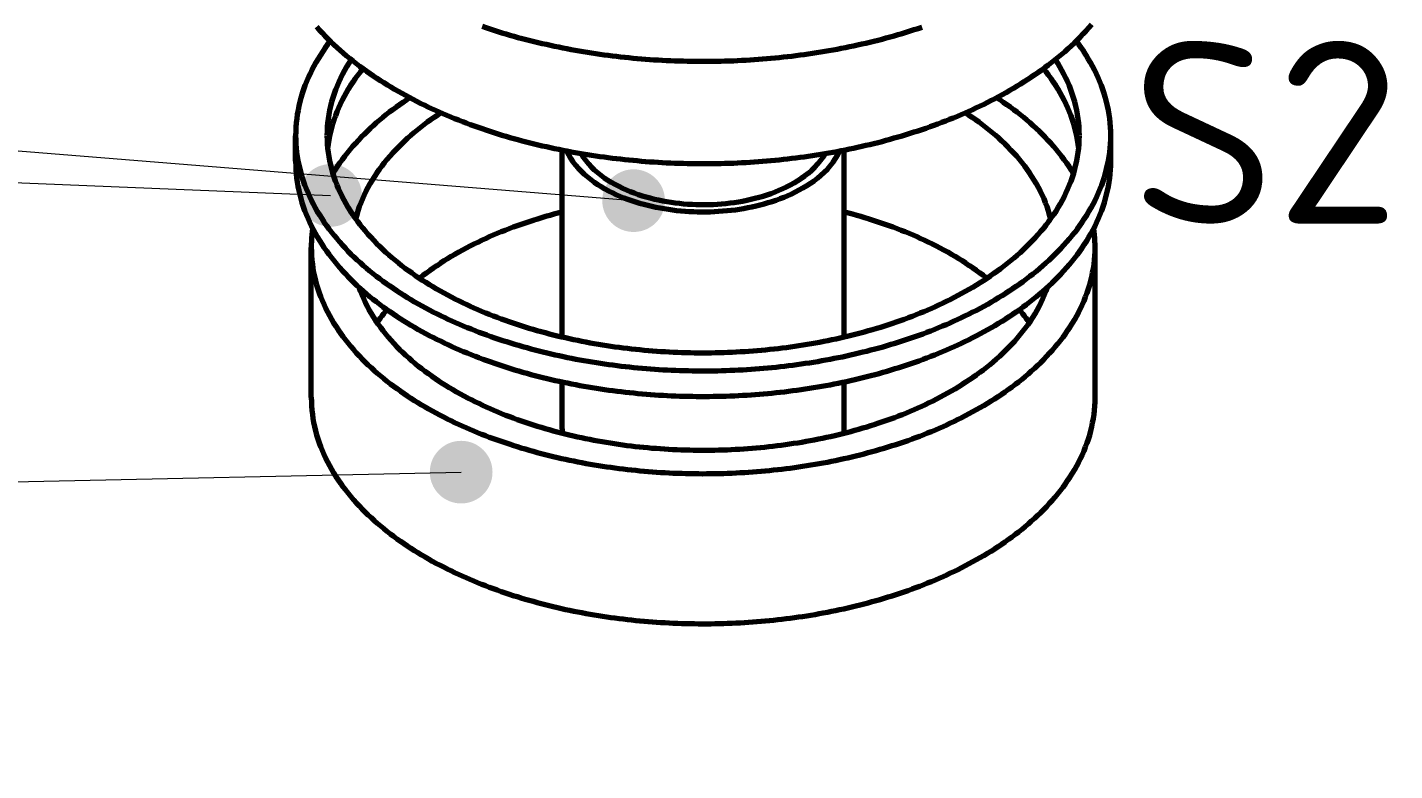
# Model space of a CAD drawing. Header units: millimetres. Extents: x 0 to 841, y 0 to 594.
# Drawn here: x 306.39 to 332.56, y 437.1 to 451.34 of the extents above; entities that cross this region are included whole.
import ezdxf
from ezdxf.enums import TextEntityAlignment as Align

# ---------------------------------------------------------------- set-up
doc = ezdxf.new("R2010")
doc.units = ezdxf.units.MM
for name, color, linetype, lineweight in [('01-VISIBLE', 7, 'CONTINUOUS', 70), ('06-TEXTO', 7, 'CONTINUOUS', 25), ('08-FINA', 5, 'CONTINUOUS', 18)]:
    doc.layers.add(name, color=color, linetype=linetype, lineweight=lineweight)
doc.styles.add('ISO3098', font='isocpeur.ttf')

msp = doc.modelspace()

# ---------------------------------------------------------------- hatches: boundary and pattern name
at = {"layer": '08-FINA'}
h = msp.add_hatch(color=7, dxfattribs=at)
h.dxf.hatch_style = 1
edge = h.paths.add_edge_path()
edge.add_arc((312.197, 448.116), 0.6, 0, 360)
h = msp.add_hatch(color=7, dxfattribs=at)
h.dxf.hatch_style = 1
edge = h.paths.add_edge_path()
edge.add_arc((317.997, 448.016), 0.6, 0, 360)
h = msp.add_hatch(color=7, dxfattribs=at)
h.dxf.hatch_style = 1
edge = h.paths.add_edge_path()
edge.add_arc((314.697, 442.816), 0.6, 0, 360)

# ---------------------------------------------------------------- linework, layer by layer
at = {"layer": '01-VISIBLE'}
for p, q in [((311.529, 448.77), (311.529, 449.26)), ((327.129, 448.77), (327.129, 449.26)), ((316.629, 445.406), (316.629, 448.987)), ((322.029, 445.406), (322.029, 448.987)), ((311.829, 444.243), (311.829, 447.117)), ((326.829, 444.243), (326.829, 447.117)), ((316.629, 443.646), (316.629, 444.545)), ((322.029, 443.646), (322.029, 444.545))]:
    msp.add_line(p, q, dxfattribs=at)
for points in [[(325.198, 450.129), (325.268, 450.17), (325.337, 450.212), (325.406, 450.254), (325.474, 450.297), (325.542, 450.341), (325.61, 450.385), (325.677, 450.431), (325.743, 450.477), (325.809, 450.524), (325.874, 450.572), (325.939, 450.62), (326.003, 450.669), (326.067, 450.72), (326.129, 450.771), (326.191, 450.823), (326.253, 450.875), (326.313, 450.929), (326.373, 450.984), (326.432, 451.039), (326.49, 451.095), (326.547, 451.152), (326.603, 451.211), (326.659, 451.27), (326.713, 451.33), (326.766, 451.391)], [(311.928, 451.348), (311.981, 451.289), (312.036, 451.23), (312.091, 451.172), (312.147, 451.115), (312.205, 451.059), (312.262, 451.004), (312.321, 450.95), (312.381, 450.896), (312.441, 450.844), (312.502, 450.792), (312.564, 450.741), (312.627, 450.691), (312.69, 450.642), (312.753, 450.594), (312.818, 450.546), (312.883, 450.499), (312.948, 450.453), (313.014, 450.408), (313.081, 450.363), (313.148, 450.32), (313.215, 450.277), (313.283, 450.234), (313.352, 450.193), (313.421, 450.152), (313.49, 450.112), (313.56, 450.073), (313.63, 450.034), (313.7, 449.996), (313.771, 449.959), (313.842, 449.922), (313.914, 449.886), (313.986, 449.851), (314.058, 449.816), (314.13, 449.782), (314.203, 449.749), (314.276, 449.716), (314.349, 449.684), (314.423, 449.653), (314.497, 449.622), (314.571, 449.591), (314.645, 449.562), (314.72, 449.533), (314.794, 449.504), (314.869, 449.476), (314.945, 449.449), (315.02, 449.422), (315.096, 449.396), (315.172, 449.37), (315.248, 449.345), (315.324, 449.321), (315.4, 449.297), (315.477, 449.273), (315.553, 449.25), (315.63, 449.228), (315.707, 449.206), (315.784, 449.185), (315.862, 449.164), (315.939, 449.144), (316.017, 449.124), (316.094, 449.105), (316.172, 449.086), (316.25, 449.068), (316.328, 449.05), (316.406, 449.033), (316.485, 449.016), (316.563, 449), (316.641, 448.984), (316.72, 448.969), (316.799, 448.954), (316.877, 448.94), (316.956, 448.926), (317.035, 448.912), (317.114, 448.9), (317.193, 448.887), (317.272, 448.875), (317.352, 448.864), (317.431, 448.853), (317.51, 448.842), (317.59, 448.832), (317.669, 448.823), (317.749, 448.814), (317.828, 448.805), (317.908, 448.797), (317.987, 448.789), (318.067, 448.782), (318.147, 448.775), (318.227, 448.768), (318.307, 448.762), (318.386, 448.757), (318.466, 448.752), (318.546, 448.747), (318.626, 448.743), (318.706, 448.739), (318.786, 448.736), (318.866, 448.733), (318.946, 448.731), (319.026, 448.729), (319.106, 448.728), (319.186, 448.727), (319.266, 448.726), (319.346, 448.726), (319.426, 448.726), (319.506, 448.727), (319.586, 448.728), (319.666, 448.73), (319.746, 448.732), (319.826, 448.735), (319.906, 448.737), (319.986, 448.741), (320.066, 448.745), (320.146, 448.749), (320.226, 448.754), (320.306, 448.759), (320.386, 448.765), (320.466, 448.771), (320.545, 448.778), (320.625, 448.785), (320.705, 448.792), (320.784, 448.8), (320.864, 448.809), (320.943, 448.817), (321.023, 448.827), (321.102, 448.837), (321.182, 448.847), (321.261, 448.858), (321.34, 448.869), (321.42, 448.88), (321.499, 448.893), (321.578, 448.905), (321.657, 448.918), (321.736, 448.932), (321.814, 448.946), (321.893, 448.96), (321.972, 448.975), (322.05, 448.991), (322.129, 449.007), (322.207, 449.023), (322.285, 449.04), (322.363, 449.058), (322.441, 449.076), (322.519, 449.094), (322.597, 449.113), (322.675, 449.132), (322.752, 449.152), (322.829, 449.173), (322.907, 449.194), (322.984, 449.216), (323.061, 449.238), (323.138, 449.26), (323.214, 449.283), (323.291, 449.307), (323.367, 449.331), (323.443, 449.356), (323.519, 449.381), (323.595, 449.407), (323.67, 449.434), (323.746, 449.461), (323.821, 449.488), (323.896, 449.516), (323.97, 449.545), (324.045, 449.575), (324.119, 449.605), (324.193, 449.635), (324.267, 449.666), (324.34, 449.698), (324.413, 449.73), (324.486, 449.763), (324.559, 449.797), (324.631, 449.831), (324.703, 449.866), (324.775, 449.902), (324.846, 449.938), (324.917, 449.975), (324.988, 450.013), (325.058, 450.051), (325.128, 450.09), (325.198, 450.129)], [(315.096, 451.356), (315.172, 451.33), (315.248, 451.305), (315.324, 451.28), (315.4, 451.256), (315.477, 451.233), (315.553, 451.21), (315.63, 451.188), (315.707, 451.166), (315.784, 451.144), (315.862, 451.124), (315.939, 451.103), (316.017, 451.084), (316.094, 451.064), (316.172, 451.046), (316.25, 451.027), (316.328, 451.01), (316.406, 450.992), (316.485, 450.976), (316.563, 450.959), (316.641, 450.944), (316.72, 450.928), (316.799, 450.914), (316.877, 450.899), (316.956, 450.885), (317.035, 450.872), (317.114, 450.859), (317.193, 450.847), (317.272, 450.835), (317.352, 450.823), (317.431, 450.812), (317.51, 450.802), (317.59, 450.792), (317.669, 450.782), (317.749, 450.773), (317.828, 450.764), (317.908, 450.756), (317.987, 450.748), (318.067, 450.741), (318.147, 450.734), (318.227, 450.728), (318.307, 450.722), (318.386, 450.716), (318.466, 450.711), (318.546, 450.707), (318.626, 450.703), (318.706, 450.699), (318.786, 450.696), (318.866, 450.693), (318.946, 450.691), (319.026, 450.689), (319.106, 450.687), (319.186, 450.686), (319.266, 450.686), (319.346, 450.685), (319.426, 450.686), (319.506, 450.687), (319.586, 450.688), (319.666, 450.689), (319.746, 450.692), (319.826, 450.694), (319.906, 450.697), (319.986, 450.701), (320.066, 450.704), (320.146, 450.709), (320.226, 450.714), (320.306, 450.719), (320.386, 450.724), (320.466, 450.731), (320.545, 450.737), (320.625, 450.744), (320.705, 450.752), (320.784, 450.76), (320.864, 450.768), (320.943, 450.777), (321.023, 450.786), (321.102, 450.796), (321.182, 450.806), (321.261, 450.817), (321.34, 450.828), (321.42, 450.84), (321.499, 450.852), (321.578, 450.865), (321.657, 450.878), (321.736, 450.891), (321.814, 450.905), (321.893, 450.92), (321.972, 450.935), (322.05, 450.95), (322.129, 450.966), (322.207, 450.983), (322.285, 451), (322.363, 451.017), (322.441, 451.035), (322.519, 451.054), (322.597, 451.073), (322.675, 451.092), (322.752, 451.112), (322.829, 451.133), (322.907, 451.154), (322.984, 451.175), (323.061, 451.197), (323.138, 451.22), (323.214, 451.243), (323.291, 451.267), (323.367, 451.291), (323.443, 451.316), (323.519, 451.341)], [(312.189, 451.074), (312.141, 451.008), (312.093, 450.941), (312.047, 450.874), (312.002, 450.805), (311.959, 450.735), (311.918, 450.665), (311.878, 450.593), (311.84, 450.52), (311.805, 450.447), (311.77, 450.372), (311.738, 450.297), (311.708, 450.221), (311.68, 450.144), (311.655, 450.066), (311.631, 449.987), (311.61, 449.908), (311.591, 449.829), (311.575, 449.748), (311.561, 449.668), (311.549, 449.587), (311.54, 449.505), (311.534, 449.424), (311.53, 449.342), (311.529, 449.26)], [(327.129, 449.26), (327.127, 449.342), (327.124, 449.424), (327.117, 449.505), (327.108, 449.587), (327.097, 449.668), (327.083, 449.748), (327.066, 449.829), (327.047, 449.908), (327.026, 449.987), (327.003, 450.066), (326.977, 450.144), (326.949, 450.221), (326.919, 450.297), (326.887, 450.372), (326.853, 450.447), (326.817, 450.52), (326.779, 450.593), (326.74, 450.665), (326.698, 450.735), (326.655, 450.805), (326.611, 450.874), (326.565, 450.941), (326.517, 451.008), (326.468, 451.074)], [(312.589, 450.722), (312.545, 450.652), (312.503, 450.582), (312.463, 450.511), (312.424, 450.439), (312.388, 450.365), (312.354, 450.291), (312.322, 450.216), (312.292, 450.14), (312.264, 450.063), (312.239, 449.985), (312.216, 449.906), (312.196, 449.827), (312.178, 449.747), (312.163, 449.667), (312.151, 449.586), (312.141, 449.505), (312.134, 449.423), (312.13, 449.342), (312.129, 449.26)], [(326.529, 449.26), (326.527, 449.342), (326.523, 449.423), (326.516, 449.505), (326.507, 449.586), (326.494, 449.667), (326.479, 449.747), (326.461, 449.827), (326.441, 449.906), (326.418, 449.985), (326.393, 450.063), (326.366, 450.14), (326.336, 450.216), (326.304, 450.291), (326.269, 450.365), (326.233, 450.439), (326.195, 450.511), (326.155, 450.582), (326.113, 450.652), (326.069, 450.722)], [(312.818, 450.545), (312.768, 450.482), (312.719, 450.418), (312.671, 450.353), (312.625, 450.286), (312.58, 450.219), (312.537, 450.151), (312.496, 450.081), (312.457, 450.01), (312.419, 449.939), (312.384, 449.866), (312.35, 449.793), (312.319, 449.718), (312.289, 449.643), (312.262, 449.567), (312.237, 449.49), (312.215, 449.412), (312.195, 449.334), (312.178, 449.255), (312.163, 449.175), (312.151, 449.095), (312.141, 449.015)], [(326.516, 449.015), (326.507, 449.095), (326.494, 449.175), (326.48, 449.255), (326.462, 449.334), (326.442, 449.412), (326.42, 449.49), (326.395, 449.567), (326.368, 449.643), (326.339, 449.718), (326.307, 449.793), (326.274, 449.866), (326.238, 449.939), (326.201, 450.01), (326.161, 450.081), (326.12, 450.151), (326.077, 450.219), (326.033, 450.286), (325.986, 450.353), (325.939, 450.418), (325.89, 450.482), (325.839, 450.545)], [(313.715, 449.988), (313.648, 449.944), (313.582, 449.899), (313.516, 449.853), (313.45, 449.806), (313.386, 449.758), (313.322, 449.709), (313.258, 449.66), (313.196, 449.609), (313.134, 449.558), (313.073, 449.505), (313.013, 449.452), (312.954, 449.397), (312.895, 449.342), (312.838, 449.286), (312.781, 449.229), (312.726, 449.17), (312.672, 449.111), (312.618, 449.051), (312.566, 448.989), (312.516, 448.927), (312.466, 448.864), (312.418, 448.799), (312.371, 448.734), (312.326, 448.667), (312.282, 448.6), (312.24, 448.531)], [(326.417, 448.531), (326.375, 448.6), (326.331, 448.667), (326.286, 448.734), (326.239, 448.799), (326.191, 448.864), (326.142, 448.927), (326.091, 448.989), (326.039, 449.051), (325.986, 449.111), (325.932, 449.17), (325.876, 449.229), (325.82, 449.286), (325.762, 449.342), (325.704, 449.397), (325.645, 449.452), (325.585, 449.505), (325.524, 449.558), (325.462, 449.609), (325.399, 449.66), (325.336, 449.709), (325.272, 449.758), (325.207, 449.806), (325.142, 449.853), (325.076, 449.899), (325.009, 449.944), (324.942, 449.988)], [(314.314, 449.699), (314.247, 449.655), (314.18, 449.61), (314.113, 449.563), (314.048, 449.516), (313.983, 449.467), (313.919, 449.418), (313.855, 449.368), (313.793, 449.316), (313.731, 449.264), (313.671, 449.21), (313.611, 449.155), (313.553, 449.099), (313.495, 449.042), (313.439, 448.984), (313.384, 448.925), (313.33, 448.865), (313.277, 448.803), (313.226, 448.741), (313.176, 448.677), (313.128, 448.612), (313.081, 448.546), (313.036, 448.479), (312.993, 448.41), (312.952, 448.341), (312.912, 448.27), (312.875, 448.198), (312.84, 448.125), (312.807, 448.051), (312.776, 447.977), (312.747, 447.901), (312.721, 447.824), (312.698, 447.747), (312.677, 447.669)], [(325.98, 447.669), (325.959, 447.747), (325.936, 447.824), (325.91, 447.901), (325.882, 447.977), (325.851, 448.051), (325.818, 448.125), (325.782, 448.198), (325.745, 448.27), (325.706, 448.341), (325.664, 448.41), (325.621, 448.479), (325.576, 448.546), (325.53, 448.612), (325.481, 448.677), (325.432, 448.741), (325.38, 448.803), (325.328, 448.865), (325.274, 448.925), (325.219, 448.984), (325.162, 449.042), (325.105, 449.099), (325.046, 449.155), (324.987, 449.21), (324.926, 449.264), (324.865, 449.316), (324.802, 449.368), (324.739, 449.418), (324.675, 449.467), (324.61, 449.516), (324.544, 449.563), (324.478, 449.61), (324.411, 449.655), (324.343, 449.699)], [(311.529, 449.26), (311.53, 449.18), (311.534, 449.099), (311.54, 449.019), (311.548, 448.94), (311.56, 448.86), (311.573, 448.781), (311.589, 448.702), (311.607, 448.624), (311.627, 448.547), (311.65, 448.47), (311.675, 448.393), (311.701, 448.318), (311.73, 448.243), (311.761, 448.169), (311.794, 448.095), (311.829, 448.023), (311.865, 447.952), (311.903, 447.881), (311.943, 447.811), (311.985, 447.743), (312.028, 447.675), (312.072, 447.608), (312.118, 447.542), (312.166, 447.477), (312.214, 447.414), (312.264, 447.351), (312.315, 447.289), (312.368, 447.228), (312.421, 447.168), (312.476, 447.109), (312.531, 447.051), (312.588, 446.994), (312.645, 446.938), (312.703, 446.883), (312.763, 446.829), (312.823, 446.776), (312.884, 446.723), (312.945, 446.672), (313.008, 446.622), (313.071, 446.572), (313.134, 446.523), (313.199, 446.475), (313.264, 446.428), (313.329, 446.382), (313.396, 446.337), (313.462, 446.292), (313.53, 446.248), (313.597, 446.205), (313.666, 446.163), (313.734, 446.122), (313.804, 446.081), (313.873, 446.041), (313.943, 446.002), (314.014, 445.964), (314.085, 445.926), (314.156, 445.889), (314.228, 445.853), (314.3, 445.818), (314.372, 445.783), (314.445, 445.749), (314.518, 445.715), (314.591, 445.682), (314.665, 445.65), (314.738, 445.619), (314.813, 445.588), (314.887, 445.558), (314.962, 445.529), (315.036, 445.5), (315.112, 445.472), (315.187, 445.444), (315.262, 445.417), (315.338, 445.391), (315.414, 445.365), (315.49, 445.34), (315.567, 445.315), (315.643, 445.291), (315.72, 445.267), (315.797, 445.245), (315.874, 445.222), (315.952, 445.201), (316.029, 445.179), (316.107, 445.159), (316.184, 445.139), (316.262, 445.119), (316.34, 445.1), (316.418, 445.082), (316.496, 445.064), (316.575, 445.047), (316.653, 445.03), (316.732, 445.013), (316.811, 444.998), (316.889, 444.982), (316.968, 444.968), (317.047, 444.954), (317.126, 444.94), (317.205, 444.927), (317.285, 444.914), (317.364, 444.902), (317.443, 444.89), (317.523, 444.879), (317.602, 444.868), (317.682, 444.858), (317.762, 444.848), (317.841, 444.839), (317.921, 444.83), (318.001, 444.822), (318.081, 444.815), (318.161, 444.807), (318.241, 444.801), (318.321, 444.794), (318.401, 444.789), (318.481, 444.783), (318.561, 444.778), (318.641, 444.774), (318.721, 444.77), (318.802, 444.767), (318.882, 444.764), (318.962, 444.762), (319.042, 444.76), (319.123, 444.758), (319.203, 444.757), (319.283, 444.757), (319.363, 444.757), (319.444, 444.757), (319.524, 444.758), (319.604, 444.759), (319.684, 444.761), (319.765, 444.764), (319.845, 444.766), (319.925, 444.77), (320.005, 444.774), (320.085, 444.778), (320.165, 444.783), (320.245, 444.788), (320.326, 444.793), (320.406, 444.8), (320.486, 444.806), (320.565, 444.814), (320.645, 444.821), (320.725, 444.829), (320.805, 444.838), (320.885, 444.847), (320.964, 444.857), (321.044, 444.867), (321.124, 444.877), (321.203, 444.889), (321.282, 444.9), (321.362, 444.912), (321.441, 444.925), (321.52, 444.938), (321.599, 444.952), (321.678, 444.966), (321.757, 444.98), (321.836, 444.996), (321.915, 445.011), (321.993, 445.027), (322.072, 445.044), (322.15, 445.062), (322.229, 445.079), (322.307, 445.098), (322.385, 445.117), (322.463, 445.136), (322.54, 445.156), (322.618, 445.177), (322.695, 445.198), (322.773, 445.219), (322.85, 445.241), (322.927, 445.264), (323.003, 445.288), (323.08, 445.312), (323.156, 445.336), (323.233, 445.361), (323.309, 445.387), (323.385, 445.413), (323.46, 445.44), (323.536, 445.468), (323.611, 445.496), (323.686, 445.525), (323.76, 445.554), (323.835, 445.584), (323.909, 445.615), (323.983, 445.646), (324.056, 445.678), (324.13, 445.711), (324.203, 445.744), (324.275, 445.778), (324.348, 445.813), (324.42, 445.848), (324.491, 445.884), (324.563, 445.921), (324.634, 445.959), (324.704, 445.997), (324.774, 446.036), (324.844, 446.076)], [(312.129, 449.26), (312.13, 449.18), (312.134, 449.099), (312.141, 449.019), (312.15, 448.94), (312.162, 448.86), (312.177, 448.781), (312.194, 448.703), (312.213, 448.625), (312.235, 448.548), (312.26, 448.471), (312.286, 448.395), (312.315, 448.321), (312.346, 448.246), (312.379, 448.173), (312.414, 448.101), (312.451, 448.03), (312.49, 447.96), (312.531, 447.89), (312.573, 447.822), (312.617, 447.755), (312.663, 447.689), (312.71, 447.624), (312.758, 447.56), (312.808, 447.497), (312.859, 447.435), (312.912, 447.374), (312.966, 447.315), (313.02, 447.256), (313.076, 447.198), (313.133, 447.142), (313.191, 447.086), (313.25, 447.032), (313.31, 446.978), (313.371, 446.926), (313.432, 446.874), (313.495, 446.824), (313.558, 446.774), (313.622, 446.725), (313.686, 446.678), (313.752, 446.631), (313.817, 446.585), (313.884, 446.54), (313.951, 446.496), (314.019, 446.453), (314.087, 446.41), (314.156, 446.369), (314.225, 446.328), (314.294, 446.288), (314.365, 446.249), (314.435, 446.211), (314.506, 446.173), (314.578, 446.136), (314.649, 446.101), (314.722, 446.065), (314.794, 446.031), (314.867, 445.997), (314.94, 445.964), (315.014, 445.932), (315.088, 445.901), (315.162, 445.87), (315.236, 445.84), (315.311, 445.81), (315.386, 445.782), (315.461, 445.754), (315.537, 445.726), (315.612, 445.7), (315.688, 445.673), (315.765, 445.648), (315.841, 445.623), (315.917, 445.599), (315.994, 445.576), (316.071, 445.553), (316.148, 445.53), (316.226, 445.509), (316.303, 445.488), (316.381, 445.467), (316.459, 445.448), (316.537, 445.428), (316.615, 445.41), (316.693, 445.392), (316.771, 445.374), (316.85, 445.357), (316.928, 445.341), (317.007, 445.325), (317.086, 445.31), (317.165, 445.295), (317.244, 445.281), (317.323, 445.268), (317.402, 445.255), (317.482, 445.242), (317.561, 445.23), (317.641, 445.219), (317.72, 445.208), (317.8, 445.198), (317.879, 445.188), (317.959, 445.179), (318.039, 445.17), (318.119, 445.162), (318.199, 445.154), (318.279, 445.147), (318.359, 445.141), (318.439, 445.135), (318.519, 445.129), (318.599, 445.124), (318.679, 445.12), (318.759, 445.116), (318.84, 445.113), (318.92, 445.11), (319, 445.107), (319.08, 445.105), (319.161, 445.104), (319.241, 445.103), (319.321, 445.103), (319.402, 445.103), (319.482, 445.104), (319.562, 445.105), (319.642, 445.107), (319.723, 445.109), (319.803, 445.112), (319.883, 445.115), (319.963, 445.119), (320.044, 445.124), (320.124, 445.128), (320.204, 445.134), (320.284, 445.14), (320.364, 445.146), (320.444, 445.153), (320.524, 445.161), (320.604, 445.169), (320.684, 445.177), (320.763, 445.186), (320.843, 445.196), (320.923, 445.206), (321.002, 445.217), (321.082, 445.228), (321.161, 445.24), (321.241, 445.252), (321.32, 445.265), (321.399, 445.279), (321.478, 445.293), (321.557, 445.307), (321.636, 445.322), (321.715, 445.338), (321.793, 445.354), (321.872, 445.371), (321.95, 445.388), (322.028, 445.406), (322.107, 445.425), (322.185, 445.444), (322.262, 445.464), (322.34, 445.484), (322.418, 445.505), (322.495, 445.526), (322.572, 445.549), (322.649, 445.571), (322.726, 445.595), (322.803, 445.619), (322.879, 445.643), (322.955, 445.669), (323.031, 445.695), (323.107, 445.721), (323.182, 445.749), (323.258, 445.776), (323.333, 445.805), (323.407, 445.834), (323.482, 445.864), (323.556, 445.895), (323.63, 445.926), (323.704, 445.958), (323.777, 445.991), (323.85, 446.025), (323.923, 446.059), (323.995, 446.094), (324.067, 446.13), (324.138, 446.166), (324.209, 446.204), (324.28, 446.242), (324.35, 446.281), (324.42, 446.32)], [(324.42, 446.32), (324.489, 446.361), (324.559, 446.403), (324.627, 446.445), (324.695, 446.488), (324.763, 446.533), (324.829, 446.578), (324.896, 446.624), (324.961, 446.67), (325.026, 446.718), (325.09, 446.767), (325.154, 446.817), (325.217, 446.867), (325.278, 446.919), (325.34, 446.971), (325.4, 447.025), (325.459, 447.08), (325.517, 447.135), (325.575, 447.192), (325.631, 447.25), (325.686, 447.308), (325.74, 447.368), (325.793, 447.429), (325.845, 447.491), (325.895, 447.554), (325.944, 447.618), (325.991, 447.684), (326.037, 447.75), (326.081, 447.817), (326.124, 447.886), (326.165, 447.955), (326.204, 448.025), (326.241, 448.097), (326.277, 448.169), (326.31, 448.243), (326.341, 448.317), (326.37, 448.392), (326.397, 448.468), (326.421, 448.545), (326.444, 448.623), (326.463, 448.701), (326.48, 448.779), (326.495, 448.859), (326.507, 448.938), (326.517, 449.018), (326.523, 449.099), (326.527, 449.179), (326.529, 449.26)], [(324.844, 446.076), (324.914, 446.116), (324.983, 446.158), (325.051, 446.2), (325.119, 446.243), (325.187, 446.286), (325.254, 446.331), (325.32, 446.376), (325.386, 446.423), (325.451, 446.47), (325.516, 446.518), (325.58, 446.567), (325.643, 446.616), (325.706, 446.667), (325.768, 446.718), (325.829, 446.771), (325.889, 446.824), (325.949, 446.878), (326.007, 446.933), (326.065, 446.989), (326.122, 447.047), (326.177, 447.105), (326.232, 447.164), (326.286, 447.224), (326.338, 447.284), (326.39, 447.346), (326.44, 447.409), (326.489, 447.473), (326.536, 447.538), (326.582, 447.604), (326.627, 447.671), (326.67, 447.739), (326.712, 447.808), (326.752, 447.878), (326.791, 447.948), (326.827, 448.02), (326.862, 448.092), (326.895, 448.166), (326.926, 448.24), (326.955, 448.315), (326.982, 448.391), (327.007, 448.467), (327.03, 448.545), (327.05, 448.622), (327.068, 448.701), (327.084, 448.78), (327.098, 448.859), (327.109, 448.939), (327.118, 449.019), (327.124, 449.099), (327.127, 449.179), (327.129, 449.26)], [(311.54, 449.015), (311.537, 448.974), (311.534, 448.933), (311.532, 448.893), (311.53, 448.852), (311.529, 448.811), (311.529, 448.77)], [(311.529, 448.77), (311.53, 448.69), (311.534, 448.61), (311.54, 448.53), (311.548, 448.45), (311.56, 448.37), (311.573, 448.291), (311.589, 448.212), (311.607, 448.134), (311.627, 448.057), (311.65, 447.98), (311.675, 447.903), (311.701, 447.828), (311.73, 447.753), (311.761, 447.679), (311.794, 447.605), (311.829, 447.533), (311.865, 447.462), (311.903, 447.391), (311.943, 447.321), (311.985, 447.253), (312.028, 447.185), (312.072, 447.118), (312.118, 447.052), (312.166, 446.988), (312.214, 446.924), (312.264, 446.861), (312.315, 446.799), (312.368, 446.738), (312.421, 446.678), (312.476, 446.619), (312.531, 446.561), (312.588, 446.504), (312.645, 446.448), (312.703, 446.393), (312.763, 446.339), (312.823, 446.286), (312.884, 446.234), (312.945, 446.182), (313.008, 446.132), (313.071, 446.082), (313.134, 446.033), (313.199, 445.985), (313.264, 445.938), (313.329, 445.892), (313.396, 445.847), (313.462, 445.802), (313.53, 445.758), (313.597, 445.715), (313.666, 445.673), (313.734, 445.632), (313.804, 445.591), (313.873, 445.551), (313.943, 445.512), (314.014, 445.474), (314.085, 445.436), (314.156, 445.399), (314.228, 445.363), (314.3, 445.328), (314.372, 445.293), (314.445, 445.259), (314.518, 445.225), (314.591, 445.193), (314.665, 445.161), (314.738, 445.129), (314.813, 445.098), (314.887, 445.068), (314.962, 445.039), (315.036, 445.01), (315.112, 444.982), (315.187, 444.954), (315.262, 444.927), (315.338, 444.901), (315.414, 444.875), (315.49, 444.85), (315.567, 444.825), (315.643, 444.801), (315.72, 444.778), (315.797, 444.755), (315.874, 444.732), (315.952, 444.711), (316.029, 444.689), (316.107, 444.669), (316.184, 444.649), (316.262, 444.629), (316.34, 444.61), (316.418, 444.592), (316.496, 444.574), (316.575, 444.557), (316.653, 444.54), (316.732, 444.524), (316.811, 444.508), (316.889, 444.493), (316.968, 444.478), (317.047, 444.464), (317.126, 444.45), (317.205, 444.437), (317.285, 444.424), (317.364, 444.412), (317.443, 444.4), (317.523, 444.389), (317.602, 444.378), (317.682, 444.368), (317.762, 444.358), (317.841, 444.349), (317.921, 444.341), (318.001, 444.332), (318.081, 444.325), (318.161, 444.317), (318.241, 444.311), (318.321, 444.304), (318.401, 444.299), (318.481, 444.293), (318.561, 444.289), (318.641, 444.284), (318.721, 444.28), (318.802, 444.277), (318.882, 444.274), (318.962, 444.272), (319.042, 444.27), (319.123, 444.268), (319.203, 444.267), (319.283, 444.267), (319.363, 444.267), (319.444, 444.267), (319.524, 444.268), (319.604, 444.269), (319.684, 444.271), (319.765, 444.274), (319.845, 444.277), (319.925, 444.28), (320.005, 444.284), (320.085, 444.288), (320.165, 444.293), (320.245, 444.298), (320.326, 444.304), (320.406, 444.31), (320.486, 444.316), (320.565, 444.324), (320.645, 444.331), (320.725, 444.339), (320.805, 444.348), (320.885, 444.357), (320.964, 444.367), (321.044, 444.377), (321.124, 444.387), (321.203, 444.399), (321.282, 444.41), (321.362, 444.422), (321.441, 444.435), (321.52, 444.448), (321.599, 444.462), (321.678, 444.476), (321.757, 444.49), (321.836, 444.506), (321.915, 444.521), (321.993, 444.538), (322.072, 444.554), (322.15, 444.572), (322.229, 444.589), (322.307, 444.608), (322.385, 444.627), (322.463, 444.646), (322.54, 444.666), (322.618, 444.687), (322.695, 444.708), (322.773, 444.729), (322.85, 444.752), (322.927, 444.774), (323.003, 444.798), (323.08, 444.822), (323.156, 444.846), (323.233, 444.871), (323.309, 444.897), (323.385, 444.923), (323.46, 444.95), (323.536, 444.978), (323.611, 445.006), (323.686, 445.035), (323.76, 445.064), (323.835, 445.094), (323.909, 445.125), (323.983, 445.156), (324.056, 445.188), (324.13, 445.221), (324.203, 445.254), (324.275, 445.288), (324.348, 445.323), (324.42, 445.358), (324.491, 445.394), (324.563, 445.431), (324.634, 445.469), (324.704, 445.507), (324.774, 445.546), (324.844, 445.586)], [(316.715, 448.97), (316.751, 448.898), (316.792, 448.828), (316.837, 448.762), (316.886, 448.698), (316.938, 448.637), (316.994, 448.579), (317.052, 448.523), (317.113, 448.471), (317.176, 448.421), (317.24, 448.373), (317.307, 448.328), (317.375, 448.285), (317.445, 448.245), (317.515, 448.206), (317.587, 448.17), (317.66, 448.136), (317.733, 448.104), (317.808, 448.073), (317.883, 448.045), (317.959, 448.018), (318.035, 447.993), (318.112, 447.97), (318.19, 447.948), (318.268, 447.928), (318.346, 447.909), (318.424, 447.892), (318.503, 447.877), (318.583, 447.863), (318.662, 447.851), (318.742, 447.84), (318.821, 447.83), (318.901, 447.822), (318.982, 447.815), (319.062, 447.81), (319.142, 447.806), (319.223, 447.804), (319.303, 447.803), (319.383, 447.803), (319.464, 447.804), (319.544, 447.807), (319.624, 447.812), (319.705, 447.818), (319.785, 447.825), (319.865, 447.833), (319.944, 447.843), (320.024, 447.855), (320.103, 447.868), (320.182, 447.882), (320.261, 447.898), (320.34, 447.916), (320.418, 447.935), (320.496, 447.956), (320.573, 447.978), (320.65, 448.002), (320.726, 448.027), (320.801, 448.055), (320.876, 448.084), (320.951, 448.115), (321.024, 448.148), (321.096, 448.183), (321.168, 448.22), (321.238, 448.259)], [(316.991, 448.92), (317.033, 448.851), (317.08, 448.785), (317.131, 448.723), (317.186, 448.663), (317.244, 448.607), (317.305, 448.554), (317.368, 448.503), (317.433, 448.456), (317.501, 448.411), (317.57, 448.368), (317.64, 448.329), (317.712, 448.291), (317.784, 448.256), (317.858, 448.223), (317.933, 448.192), (318.008, 448.163), (318.085, 448.136), (318.162, 448.111), (318.239, 448.088), (318.317, 448.067), (318.396, 448.047), (318.474, 448.029), (318.554, 448.013), (318.633, 447.999), (318.713, 447.986), (318.793, 447.975), (318.873, 447.966), (318.954, 447.958), (319.035, 447.951), (319.115, 447.946), (319.196, 447.943), (319.277, 447.941), (319.358, 447.941), (319.439, 447.942), (319.519, 447.945), (319.6, 447.95), (319.681, 447.956), (319.761, 447.963), (319.842, 447.972), (319.922, 447.983), (320.002, 447.995), (320.081, 448.009), (320.161, 448.025), (320.24, 448.042), (320.318, 448.061), (320.397, 448.082), (320.474, 448.104), (320.551, 448.129), (320.628, 448.155), (320.703, 448.183), (320.778, 448.214), (320.852, 448.246), (320.926, 448.281), (320.998, 448.318), (321.068, 448.357)], [(321.068, 448.357), (321.139, 448.4), (321.209, 448.445), (321.277, 448.494), (321.342, 448.545), (321.405, 448.599), (321.465, 448.657), (321.522, 448.718), (321.575, 448.782), (321.623, 448.849), (321.667, 448.92)], [(321.238, 448.259), (321.311, 448.303), (321.382, 448.349), (321.451, 448.398), (321.518, 448.449), (321.583, 448.503), (321.645, 448.561), (321.705, 448.621), (321.761, 448.684), (321.813, 448.751), (321.861, 448.821), (321.904, 448.894), (321.942, 448.97)], [(324.844, 445.586), (324.914, 445.626), (324.983, 445.668), (325.051, 445.71), (325.119, 445.753), (325.187, 445.797), (325.254, 445.841), (325.32, 445.887), (325.386, 445.933), (325.451, 445.98), (325.516, 446.028), (325.58, 446.077), (325.643, 446.126), (325.706, 446.177), (325.768, 446.228), (325.829, 446.281), (325.889, 446.334), (325.949, 446.388), (326.007, 446.443), (326.065, 446.5), (326.122, 446.557), (326.177, 446.615), (326.232, 446.674), (326.286, 446.734), (326.338, 446.795), (326.39, 446.857), (326.44, 446.919), (326.489, 446.983), (326.536, 447.048), (326.582, 447.114), (326.627, 447.181), (326.67, 447.249), (326.712, 447.318), (326.752, 447.388), (326.791, 447.458), (326.827, 447.53), (326.862, 447.603), (326.895, 447.676), (326.926, 447.75), (326.955, 447.825), (326.982, 447.901), (327.007, 447.978), (327.03, 448.055), (327.05, 448.133), (327.068, 448.211), (327.084, 448.29), (327.098, 448.369), (327.109, 448.449), (327.118, 448.529), (327.124, 448.609), (327.127, 448.69), (327.129, 448.77)], [(327.129, 448.77), (327.128, 448.811), (327.127, 448.852), (327.126, 448.893), (327.124, 448.933), (327.121, 448.974), (327.117, 449.015)], [(316.629, 447.795), (316.549, 447.775), (316.47, 447.754), (316.391, 447.732), (316.313, 447.71), (316.234, 447.686), (316.156, 447.663), (316.078, 447.638), (316, 447.613), (315.922, 447.587), (315.845, 447.56), (315.767, 447.533), (315.691, 447.505), (315.614, 447.476), (315.538, 447.446), (315.462, 447.416), (315.386, 447.384), (315.311, 447.352), (315.236, 447.32), (315.161, 447.286), (315.087, 447.252), (315.013, 447.216), (314.939, 447.18), (314.866, 447.143), (314.793, 447.105), (314.721, 447.067), (314.65, 447.027), (314.578, 446.987), (314.508, 446.945), (314.438, 446.903), (314.368, 446.86), (314.299, 446.816), (314.231, 446.77), (314.163, 446.724), (314.096, 446.677), (314.03, 446.629), (313.965, 446.58), (313.9, 446.529)], [(324.757, 446.529), (324.693, 446.58), (324.627, 446.629), (324.561, 446.677), (324.494, 446.724), (324.427, 446.77), (324.358, 446.816), (324.289, 446.86), (324.22, 446.903), (324.15, 446.945), (324.079, 446.987), (324.008, 447.027), (323.936, 447.067), (323.864, 447.105), (323.791, 447.143), (323.718, 447.18), (323.645, 447.216), (323.571, 447.252), (323.497, 447.286), (323.422, 447.32), (323.347, 447.352), (323.272, 447.384), (323.196, 447.416), (323.12, 447.446), (323.043, 447.476), (322.967, 447.505), (322.89, 447.533), (322.813, 447.56), (322.735, 447.587), (322.658, 447.613), (322.58, 447.638), (322.502, 447.663), (322.423, 447.686), (322.345, 447.71), (322.266, 447.732), (322.187, 447.754), (322.108, 447.775), (322.029, 447.795)], [(311.855, 447.481), (311.847, 447.42), (311.841, 447.36), (311.835, 447.299), (311.832, 447.238), (311.829, 447.177), (311.829, 447.117)], [(326.829, 447.117), (326.828, 447.177), (326.826, 447.238), (326.822, 447.299), (326.817, 447.36), (326.81, 447.42), (326.802, 447.481)], [(311.829, 447.117), (311.83, 447.037), (311.834, 446.957), (311.84, 446.877), (311.849, 446.797), (311.861, 446.718), (311.874, 446.639), (311.891, 446.561), (311.909, 446.483), (311.931, 446.406), (311.954, 446.329), (311.979, 446.253), (312.007, 446.178), (312.037, 446.104), (312.069, 446.03), (312.102, 445.958), (312.138, 445.886), (312.175, 445.815), (312.215, 445.745), (312.256, 445.677), (312.298, 445.609), (312.342, 445.542), (312.388, 445.476), (312.435, 445.411), (312.483, 445.348), (312.533, 445.285), (312.584, 445.223), (312.636, 445.162), (312.689, 445.103), (312.744, 445.044), (312.799, 444.986), (312.856, 444.929), (312.913, 444.874), (312.972, 444.819), (313.031, 444.765), (313.091, 444.712), (313.152, 444.66), (313.214, 444.609), (313.276, 444.559), (313.339, 444.51), (313.403, 444.462), (313.468, 444.415), (313.533, 444.368), (313.599, 444.323), (313.665, 444.278), (313.732, 444.234), (313.8, 444.191), (313.868, 444.149), (313.936, 444.107), (314.005, 444.066), (314.075, 444.027), (314.144, 443.988), (314.215, 443.949), (314.285, 443.912), (314.357, 443.875), (314.428, 443.839), (314.5, 443.803), (314.572, 443.769), (314.645, 443.735), (314.717, 443.702), (314.791, 443.669), (314.864, 443.637), (314.938, 443.606), (315.012, 443.576), (315.086, 443.546), (315.161, 443.517), (315.235, 443.488), (315.311, 443.46), (315.386, 443.433), (315.461, 443.407), (315.537, 443.381), (315.613, 443.355), (315.689, 443.331), (315.766, 443.306), (315.842, 443.283), (315.919, 443.26), (315.996, 443.238), (316.073, 443.216), (316.15, 443.195), (316.227, 443.174), (316.305, 443.154), (316.382, 443.135), (316.46, 443.116), (316.538, 443.097), (316.616, 443.08), (316.694, 443.062), (316.773, 443.046), (316.851, 443.03), (316.93, 443.014), (317.008, 442.999), (317.087, 442.984), (317.166, 442.97), (317.245, 442.957), (317.324, 442.944), (317.403, 442.932), (317.482, 442.92), (317.561, 442.908), (317.641, 442.898), (317.72, 442.887), (317.799, 442.877), (317.879, 442.868), (317.959, 442.859), (318.038, 442.851), (318.118, 442.843), (318.198, 442.836), (318.277, 442.829), (318.357, 442.823), (318.437, 442.817), (318.517, 442.812), (318.597, 442.807), (318.677, 442.803), (318.757, 442.799), (318.837, 442.796), (318.917, 442.793), (318.997, 442.791), (319.077, 442.789), (319.157, 442.788), (319.237, 442.787), (319.317, 442.786), (319.397, 442.787), (319.477, 442.787), (319.557, 442.788), (319.637, 442.79), (319.717, 442.792), (319.797, 442.795), (319.877, 442.798), (319.957, 442.802), (320.037, 442.806), (320.117, 442.81), (320.197, 442.816), (320.277, 442.821), (320.357, 442.827), (320.437, 442.834), (320.516, 442.841), (320.596, 442.849), (320.676, 442.857), (320.755, 442.866), (320.835, 442.875), (320.914, 442.884), (320.994, 442.894), (321.073, 442.905), (321.152, 442.916), (321.231, 442.928), (321.311, 442.94), (321.39, 442.953), (321.469, 442.966), (321.547, 442.98), (321.626, 442.995), (321.705, 443.01), (321.783, 443.025), (321.862, 443.041), (321.94, 443.057), (322.018, 443.074), (322.096, 443.092), (322.174, 443.11), (322.252, 443.129), (322.33, 443.148), (322.408, 443.168), (322.485, 443.189), (322.562, 443.21), (322.639, 443.231), (322.716, 443.253), (322.793, 443.276), (322.87, 443.299), (322.946, 443.323), (323.022, 443.348), (323.098, 443.373), (323.174, 443.399), (323.25, 443.425), (323.325, 443.452), (323.4, 443.48), (323.475, 443.508), (323.55, 443.537), (323.624, 443.567), (323.698, 443.597), (323.772, 443.628), (323.845, 443.66), (323.919, 443.692), (323.992, 443.725), (324.064, 443.759), (324.137, 443.793), (324.208, 443.828), (324.28, 443.864), (324.351, 443.901), (324.422, 443.938), (324.492, 443.976), (324.562, 444.015), (324.632, 444.055)], [(324.632, 444.055), (324.702, 444.095), (324.771, 444.137), (324.839, 444.179), (324.907, 444.222), (324.975, 444.266), (325.042, 444.311), (325.108, 444.357), (325.174, 444.403), (325.239, 444.451), (325.303, 444.499), (325.367, 444.548), (325.43, 444.598), (325.492, 444.649), (325.554, 444.701), (325.614, 444.754), (325.674, 444.808), (325.733, 444.863), (325.791, 444.919), (325.848, 444.976), (325.904, 445.034), (325.959, 445.093), (326.013, 445.153), (326.066, 445.214), (326.117, 445.276), (326.167, 445.339), (326.216, 445.403), (326.264, 445.468), (326.31, 445.534), (326.354, 445.601), (326.397, 445.669), (326.438, 445.738), (326.478, 445.808), (326.516, 445.879), (326.552, 445.951), (326.586, 446.024), (326.618, 446.098), (326.648, 446.173), (326.676, 446.248), (326.702, 446.325), (326.726, 446.402), (326.747, 446.479), (326.766, 446.557), (326.782, 446.636), (326.797, 446.716), (326.808, 446.795), (326.817, 446.875), (326.824, 446.956), (326.827, 447.036), (326.829, 447.117)], [(312.737, 446.363), (312.764, 446.287), (312.794, 446.213), (312.825, 446.139), (312.859, 446.067), (312.895, 445.996), (312.933, 445.925), (312.973, 445.856), (313.015, 445.788), (313.059, 445.72), (313.104, 445.654), (313.151, 445.59), (313.2, 445.526), (313.249, 445.463), (313.301, 445.402), (313.353, 445.342), (313.407, 445.282), (313.462, 445.224), (313.518, 445.167), (313.576, 445.111), (313.634, 445.057), (313.694, 445.003), (313.754, 444.95), (313.815, 444.899), (313.877, 444.848), (313.94, 444.799), (314.004, 444.75), (314.068, 444.703), (314.133, 444.656), (314.199, 444.61), (314.265, 444.566), (314.332, 444.522), (314.4, 444.479), (314.468, 444.437), (314.537, 444.396), (314.606, 444.356), (314.676, 444.317), (314.746, 444.279), (314.817, 444.241), (314.888, 444.205), (314.96, 444.169), (315.032, 444.134), (315.104, 444.099), (315.177, 444.066), (315.25, 444.033), (315.323, 444.001), (315.397, 443.97), (315.471, 443.94), (315.545, 443.91), (315.62, 443.881), (315.695, 443.853), (315.77, 443.826), (315.845, 443.799), (315.921, 443.773), (315.997, 443.747), (316.073, 443.723), (316.149, 443.699), (316.226, 443.675), (316.303, 443.652), (316.38, 443.63), (316.457, 443.609), (316.534, 443.588), (316.611, 443.568), (316.689, 443.549), (316.767, 443.53), (316.845, 443.512), (316.923, 443.494), (317.001, 443.477), (317.079, 443.461), (317.158, 443.445), (317.237, 443.43), (317.315, 443.415), (317.394, 443.401), (317.473, 443.388), (317.552, 443.375), (317.631, 443.363), (317.71, 443.351), (317.789, 443.34), (317.869, 443.329), (317.948, 443.32), (318.028, 443.31), (318.107, 443.301), (318.187, 443.293), (318.267, 443.286), (318.346, 443.278), (318.426, 443.272), (318.506, 443.266), (318.586, 443.261), (318.666, 443.256), (318.746, 443.251), (318.826, 443.248), (318.905, 443.245), (318.985, 443.242), (319.065, 443.24), (319.146, 443.238), (319.226, 443.237), (319.306, 443.237), (319.386, 443.237), (319.466, 443.238), (319.546, 443.239), (319.626, 443.241), (319.706, 443.243), (319.786, 443.246), (319.866, 443.249), (319.946, 443.253), (320.025, 443.258), (320.105, 443.263), (320.185, 443.268), (320.265, 443.275), (320.345, 443.281), (320.424, 443.289), (320.504, 443.297), (320.584, 443.305), (320.663, 443.314), (320.743, 443.324), (320.822, 443.334), (320.901, 443.345), (320.981, 443.356), (321.06, 443.368), (321.139, 443.38), (321.218, 443.393), (321.297, 443.407), (321.375, 443.421), (321.454, 443.436), (321.533, 443.451), (321.611, 443.467), (321.689, 443.484), (321.767, 443.501), (321.846, 443.519), (321.923, 443.538), (322.001, 443.557), (322.079, 443.577), (322.156, 443.597), (322.233, 443.618), (322.31, 443.64), (322.387, 443.662), (322.464, 443.685), (322.54, 443.709), (322.617, 443.733), (322.693, 443.758), (322.768, 443.784), (322.844, 443.81), (322.919, 443.837), (322.994, 443.865), (323.069, 443.893), (323.144, 443.923), (323.218, 443.953), (323.292, 443.983), (323.365, 444.015), (323.439, 444.047), (323.512, 444.08), (323.584, 444.114), (323.656, 444.148), (323.728, 444.184), (323.799, 444.22), (323.87, 444.257), (323.941, 444.295), (324.011, 444.334), (324.081, 444.373)], [(324.081, 444.373), (324.151, 444.414), (324.22, 444.456), (324.29, 444.499), (324.358, 444.543), (324.426, 444.588), (324.493, 444.634), (324.56, 444.681), (324.626, 444.729), (324.691, 444.778), (324.755, 444.828), (324.818, 444.879), (324.881, 444.931), (324.943, 444.984), (325.003, 445.038), (325.063, 445.094), (325.122, 445.15), (325.179, 445.208), (325.235, 445.266), (325.291, 445.326), (325.344, 445.387), (325.397, 445.45), (325.448, 445.513), (325.497, 445.578), (325.545, 445.643), (325.592, 445.71), (325.636, 445.778), (325.679, 445.848), (325.72, 445.918), (325.759, 445.989), (325.796, 446.062), (325.83, 446.136), (325.863, 446.21), (325.893, 446.286), (325.921, 446.363)], [(313.277, 445.929), (313.244, 445.889), (313.211, 445.848), (313.179, 445.806), (313.147, 445.765), (313.117, 445.722), (313.087, 445.68)], [(325.571, 445.68), (325.541, 445.722), (325.51, 445.765), (325.479, 445.806), (325.447, 445.848), (325.414, 445.889), (325.381, 445.929)], [(311.829, 444.243), (311.83, 444.162), (311.834, 444.083), (311.84, 444.003), (311.849, 443.923), (311.861, 443.844), (311.874, 443.765), (311.891, 443.687), (311.909, 443.609), (311.931, 443.532), (311.954, 443.455), (311.979, 443.379), (312.007, 443.304), (312.037, 443.23), (312.069, 443.156), (312.102, 443.084), (312.138, 443.012), (312.175, 442.941), (312.215, 442.871), (312.256, 442.803), (312.298, 442.735), (312.342, 442.668), (312.388, 442.602), (312.435, 442.537), (312.483, 442.474), (312.533, 442.411), (312.584, 442.349), (312.636, 442.288), (312.689, 442.229), (312.744, 442.17), (312.799, 442.112), (312.856, 442.055), (312.913, 442), (312.972, 441.945), (313.031, 441.891), (313.091, 441.838), (313.152, 441.786), (313.214, 441.735), (313.276, 441.685), (313.339, 441.636), (313.403, 441.588), (313.468, 441.541), (313.533, 441.494), (313.599, 441.449), (313.665, 441.404), (313.732, 441.36), (313.8, 441.317), (313.868, 441.275), (313.936, 441.233), (314.005, 441.192), (314.075, 441.153), (314.144, 441.113), (314.215, 441.075), (314.285, 441.038), (314.357, 441.001), (314.428, 440.965), (314.5, 440.929), (314.572, 440.895), (314.645, 440.861), (314.717, 440.828), (314.791, 440.795), (314.864, 440.763), (314.938, 440.732), (315.012, 440.702), (315.086, 440.672), (315.161, 440.643), (315.235, 440.614), (315.311, 440.586), (315.386, 440.559), (315.461, 440.532), (315.537, 440.507), (315.613, 440.481), (315.689, 440.456), (315.766, 440.432), (315.842, 440.409), (315.919, 440.386), (315.996, 440.364), (316.073, 440.342), (316.15, 440.321), (316.227, 440.3), (316.305, 440.28), (316.382, 440.261), (316.46, 440.242), (316.538, 440.223), (316.616, 440.206), (316.694, 440.188), (316.773, 440.172), (316.851, 440.155), (316.93, 440.14), (317.008, 440.125), (317.087, 440.11), (317.166, 440.096), (317.245, 440.083), (317.324, 440.07), (317.403, 440.058), (317.482, 440.046), (317.561, 440.034), (317.641, 440.024), (317.72, 440.013), (317.799, 440.003), (317.879, 439.994), (317.959, 439.985), (318.038, 439.977), (318.118, 439.969), (318.198, 439.962), (318.277, 439.955), (318.357, 439.949), (318.437, 439.943), (318.517, 439.938), (318.597, 439.933), (318.677, 439.929), (318.757, 439.925), (318.837, 439.922), (318.917, 439.919), (318.997, 439.917), (319.077, 439.915), (319.157, 439.914), (319.237, 439.913), (319.317, 439.912), (319.397, 439.913), (319.477, 439.913), (319.557, 439.914), (319.637, 439.916), (319.717, 439.918), (319.797, 439.921), (319.877, 439.924), (319.957, 439.928), (320.037, 439.932), (320.117, 439.936), (320.197, 439.942), (320.277, 439.947), (320.357, 439.953), (320.437, 439.96), (320.516, 439.967), (320.596, 439.975), (320.676, 439.983), (320.755, 439.991), (320.835, 440.001), (320.914, 440.01), (320.994, 440.02), (321.073, 440.031), (321.152, 440.042), (321.231, 440.054), (321.311, 440.066), (321.39, 440.079), (321.469, 440.092), (321.547, 440.106), (321.626, 440.121), (321.705, 440.135), (321.783, 440.151), (321.862, 440.167), (321.94, 440.183), (322.018, 440.2), (322.096, 440.218), (322.174, 440.236), (322.252, 440.255), (322.33, 440.274), (322.408, 440.294), (322.485, 440.314), (322.562, 440.335), (322.639, 440.357), (322.716, 440.379), (322.793, 440.402), (322.87, 440.425), (322.946, 440.449), (323.022, 440.474), (323.098, 440.499), (323.174, 440.525), (323.25, 440.551), (323.325, 440.578), (323.4, 440.606), (323.475, 440.634), (323.55, 440.663), (323.624, 440.693), (323.698, 440.723), (323.772, 440.754), (323.845, 440.786), (323.919, 440.818), (323.992, 440.851), (324.064, 440.885), (324.137, 440.919), (324.208, 440.954), (324.28, 440.99), (324.351, 441.027), (324.422, 441.064), (324.492, 441.102), (324.562, 441.141), (324.632, 441.181)], [(324.632, 441.181), (324.702, 441.221), (324.771, 441.263), (324.839, 441.305), (324.907, 441.348), (324.975, 441.392), (325.042, 441.437), (325.108, 441.483), (325.174, 441.529), (325.239, 441.577), (325.303, 441.625), (325.367, 441.674), (325.43, 441.724), (325.492, 441.775), (325.554, 441.827), (325.614, 441.88), (325.674, 441.934), (325.733, 441.989), (325.791, 442.045), (325.848, 442.102), (325.904, 442.16), (325.959, 442.219), (326.013, 442.279), (326.066, 442.339), (326.117, 442.401), (326.167, 442.464), (326.216, 442.528), (326.264, 442.594), (326.31, 442.66), (326.354, 442.727), (326.397, 442.795), (326.438, 442.864), (326.478, 442.934), (326.516, 443.005), (326.552, 443.077), (326.586, 443.15), (326.618, 443.224), (326.648, 443.299), (326.676, 443.374), (326.702, 443.45), (326.726, 443.527), (326.747, 443.605), (326.766, 443.683), (326.782, 443.762), (326.797, 443.842), (326.808, 443.921), (326.817, 444.001), (326.824, 444.082), (326.827, 444.162), (326.829, 444.243)], [(316.629, 443.646), (316.629, 443.632), (316.629, 443.618), (316.63, 443.604), (316.63, 443.59), (316.631, 443.577), (316.633, 443.563)], [(322.025, 443.563), (322.026, 443.577), (322.027, 443.59), (322.028, 443.604), (322.028, 443.618), (322.029, 443.632), (322.029, 443.646)]]:
    msp.add_lwpolyline(points, dxfattribs=at)
at = {"layer": '08-FINA'}
for p, q in [((51.485, 469.636), (317.997, 448.016)), ((51.496, 458.815), (312.197, 448.116)), ((51.499, 437.098), (314.697, 442.816))]:
    msp.add_line(p, q, dxfattribs=at)

# ---------------------------------------------------------------- texts
at = {"layer": '06-TEXTO', "style": 'ISO3098'}
msp.add_text('S2 CONJUNTO DE VÁLVULA', height=3.5, dxfattribs=at).set_placement((357.755, 449.326), align=Align.MIDDLE_CENTER)

doc.saveas('drawing.dxf')
